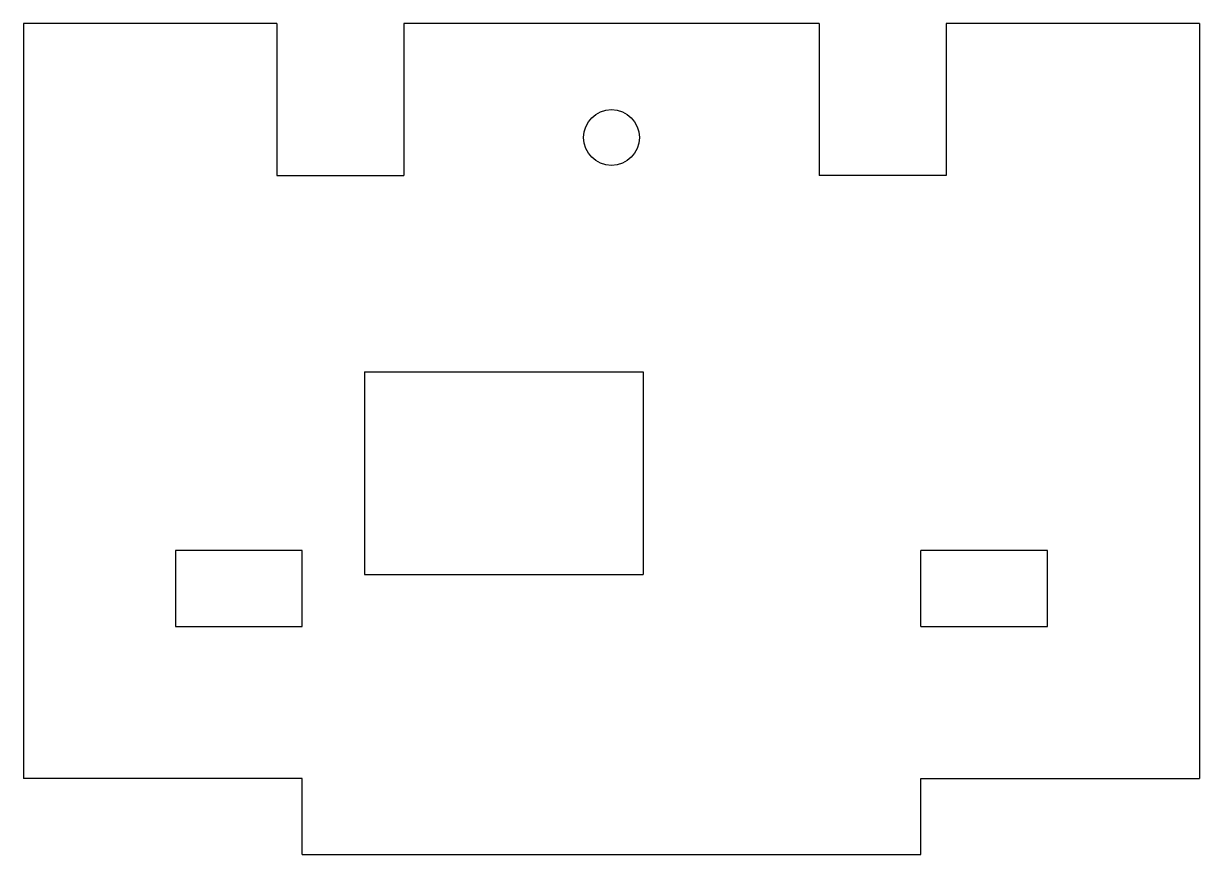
# Model space of a CAD drawing. Extents: x -18.9 to 27.4, y -12 to 20.8.
import ezdxf

# ---------------------------------------------------------------- set-up
doc = ezdxf.new("R2010")
doc.units = 0
doc.layers.add('VISIBLE', color=7, linetype='CONTINUOUS')

msp = doc.modelspace()

# ---------------------------------------------------------------- linework, layer by layer
at = {"layer": 'VISIBLE'}
for p, q in [((-8.95, 20.8), (-18.95, 20.8)), ((-18.95, 20.8), (-18.95, -9)), ((-8.95, 20.8), (-8.95, 14.8)), ((12.45, 20.8), (-3.95, 20.8)), ((-3.95, 20.8), (-3.95, 14.8)), ((12.45, 20.8), (12.45, 14.8)), ((27.45, 20.8), (17.45, 20.8)), ((17.45, 20.8), (17.45, 14.8)), ((27.45, 20.8), (27.45, -9)), ((-8.95, 14.8), (-3.95, 14.8)), ((17.45, 14.8), (12.45, 14.8)), ((-5.5, 7.05), (-5.5, -0.95)), ((-5.5, 7.05), (5.5, 7.05)), ((5.5, 7.05), (5.5, -0.95)), ((-7.95, 0), (-12.95, 0)), ((-12.95, 0), (-12.95, -3)), ((-7.95, -3), (-7.95, 0)), ((16.45, -3), (16.45, 0)), ((21.45, 0), (16.45, 0)), ((21.45, -3), (21.45, 0)), ((-5.5, -0.95), (5.5, -0.95)), ((-12.95, -3), (-7.95, -3)), ((16.45, -3), (21.45, -3)), ((-7.95, -9), (-18.95, -9)), ((-7.95, -12), (-7.95, -9)), ((16.45, -12), (16.45, -9)), ((16.45, -9), (27.45, -9)), ((-7.95, -12), (16.45, -12))]:
    msp.add_line(p, q, dxfattribs=at)
msp.add_circle((4.25, 16.3), 1.1, dxfattribs=at)

doc.saveas('drawing.dxf')
